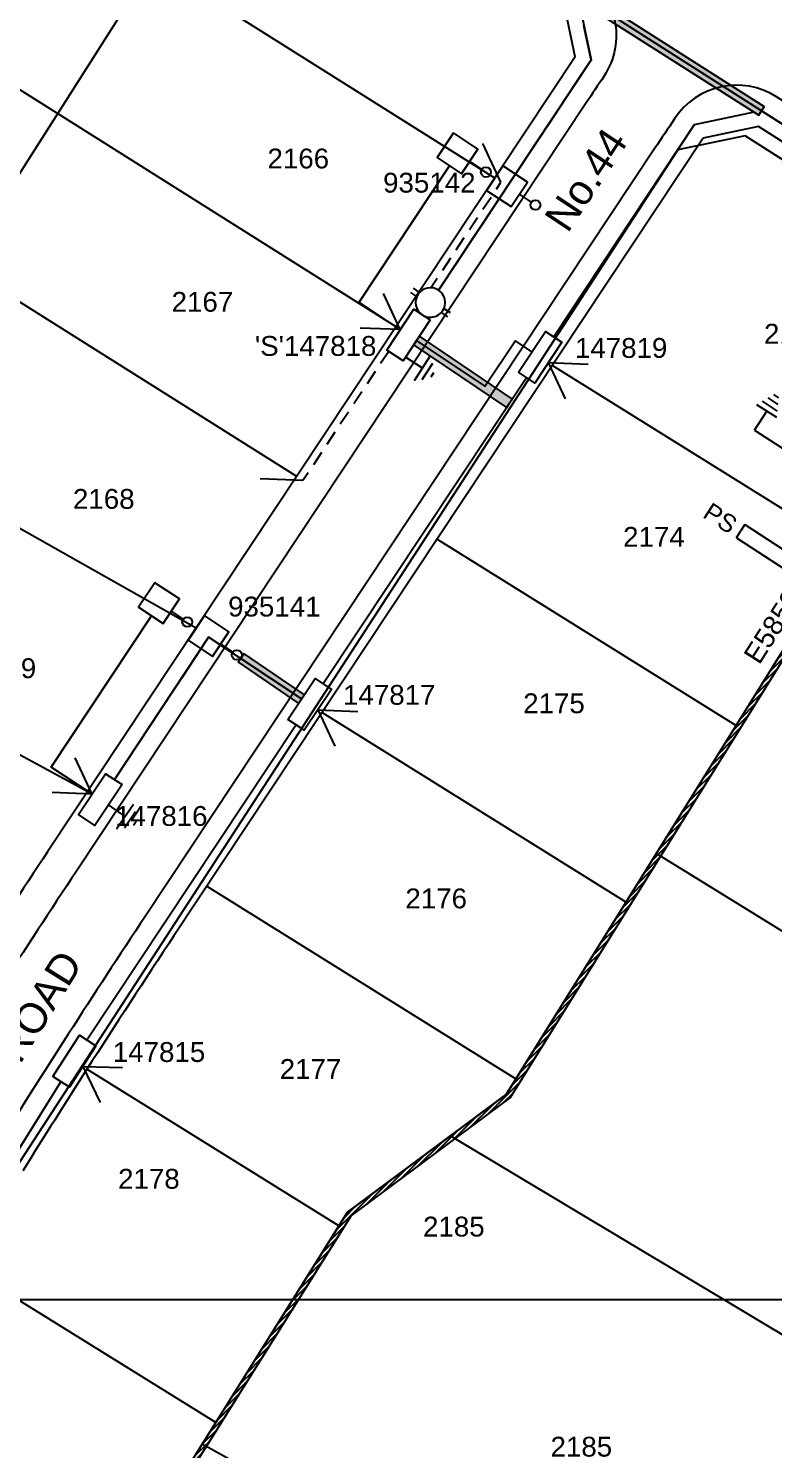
# Model space of a CAD drawing. Header units: metres. Extents: x 305550 to 306428, y 6276370 to 6276957.
# Drawn here: x 306117.4 to 306192.6, y 6276536.5 to 6276679.7 of the extents above; entities that cross this region are included whole.
import ezdxf
from ezdxf.enums import TextEntityAlignment as Align

# ---------------------------------------------------------------- set-up
doc = ezdxf.new("R2010")
doc.units = ezdxf.units.M
doc.header["$LTSCALE"] = 0.7
doc.set_wipeout_variables(frame=1)
for name, pattern in [('A', [0]), ('Cable Exist OH', [1, 1, 0]), ('Cable Exist UG', [8.2, 4, -1.2, 1.8, -1.2]), ('Dash', [5, 3, -2]), ('IE Trench LV', [6.5, 5, -1.5])]:
    doc.linetypes.add(name, pattern=pattern)
doc.layers.get('0').update_dxf_attribs({"color": 6})
for name, color, linetype in [('_User Miscellaneous11', 7, 'Continuous'), ('_User Miscellaneous4', 7, 'Continuous'), ('_User Miscellaneous7', 150, 'Continuous'), ('_User Miscellaneous8', 7, 'Continuous'), ('_User Miscellaneous9', 8, 'Continuous'), ('Cadastre Developer_SP_NEW', 4, 'Continuous'), ('Cadastre Roads_SP_NEW', 8, 'Continuous'), ('Duct_SP_NEW', 2, 'Continuous'), ('Equip_HV_NEW', 2, 'Continuous'), ('Equip_LV_NEW', 5, 'Continuous'), ('Mains_HV_NEW_U72', 2, 'Continuous'), ('Mains_LV_NEW_R6', 2, 'Continuous'), ('Mains_LV_NEW_T84', 2, 'Continuous'), ('Services_SP_NEW_UG', 2, 'Continuous'), ('SupportsUG_SP_LV_NEW', 2, 'Continuous'), ('SupportsUG_SP_LV_SL_NEW', 2, 'Continuous'), ('Trench_SP_NEW', 2, 'Continuous')]:
    doc.layers.add(name, color=color, linetype=linetype)
doc.layers.add('_User Miscellaneous5', color=7, linetype='Continuous', lineweight=35)
doc.layers.add('_User Notes', color=7, linetype='Continuous', plot=False)
doc.layers.add('Viewports', color=8, linetype='Continuous', plot=False)
doc.styles.add('ARIAL', font='arial.ttf', dxfattribs={"height": 2})
doc.styles.add('ARIAL 3.0', font='arial.ttf', dxfattribs={"height": 3})
doc.styles.add('POLE_LABEL', font='arial.ttf')
doc.styles.add('SL_LABEL', font='arial.ttf')
doc.styles.get("Standard").update_dxf_attribs({"font": 'arial.ttf'})
doc.styles.add('style1', font='iso3098b.shx')
doc.styles.add('SWG_LABEL', font='arial.ttf')
doc.styles.add('SWITCH_LABEL', font='arial.ttf', dxfattribs={"height": 2.5})
doc.linetypes.add('Cable New UG', pattern='A,8,-1,["x",style1,S=3.5,R=0,X=0.35,Y=-1],-3.5', length=12.5)
doc.linetypes.add('Cable Z', pattern='A,8,-1,["Z",Standard,S=2.5,R=0,X=0.35,Y=-1.25],-3.5', length=12.5)
doc.linetypes.add('IE Trench HV', pattern='A,8,-2,["/",style1,S=2.5,R=0,X=0.1,Y=-1],-4.5', length=14.5)

# ---------------------------------------------------------------- blocks, each defined once
blk = doc.blocks.new('*U36')
at = {"layer": '_User Miscellaneous7', "lineweight": -3}
blk.add_lwpolyline([(0, -3.03), (0, -1.58)], dxfattribs=at)
blk.add_lwpolyline([(-1.49, -6), (1.49, -6), (1.49, -3.03), (-1.49, -3.03)], close=True, dxfattribs=at)
blk.add_circle((0, -1.08), 0.5, dxfattribs=at)
at = {"layer": '_User Miscellaneous8', "color": 2, "lineweight": -3}
blk.add_lwpolyline([(-1.49, 0), (1.49, 0), (1.49, 2.97), (-1.49, 2.97)], close=True, dxfattribs=at)
at = {"style": 'POLE_LABEL', "flags": 9}
blk.add_attdef('STRUCTURE_PLANT_NUMBER', text='', height=0.2, dxfattribs=at).set_placement((1.64, 1.73), align=Align.MIDDLE_LEFT)
for tag, flags, p in [('STREET_CODE', 9, (1.64, 1.49)), ('OWNED_BY', 9, (1.64, 1.09)), ('OPERATED_BY', 9, (1.64, 0.89)), ('STATE', 9, (1.64, 0.49)), ('COLUMN_TYPE', 9, (1.64, 1.29)), ('MAINTAINED_BY', 9, (1.64, 0.69)), ('USAGE', 9, (1.64, 0.29)), ('LEGEND', 9, (1.64, 0.09)), ('SUBURB', 9, (1.64, -0.31)), ('STREETNAME', 9, (1.64, -0.51)), ('Z', 1, (1.64, -1.31)), ('PARENT', 9, (1.64, -0.11)), ('LOCATION', 9, (1.64, -0.71)), ('NOTES', 9, (1.64, -0.91)), ('LABEL_ALIGNMENT', 9, (1.64, -1.11))]:
    blk.add_attdef(tag, text='', height=0.2, dxfattribs=dict(flags=flags)).set_placement(p, align=Align.MIDDLE_LEFT)
at = {"layer": '_User Miscellaneous5', "style": 'ARIAL', "flags": 8}
blk.add_attdef('ASSET_NUM', text='', height=2, dxfattribs=at).set_placement((2, 3.49), align=Align.MIDDLE_LEFT)
blk = doc.blocks.new('*U39')
at = {"layer": '_User Miscellaneous8', "color": 2}
blk.add_line((0, 0), (0, 1.45), dxfattribs=at)
blk.add_circle((0, 1.95), 0.5, dxfattribs=at)
for tag, p, flags in [('Z', (0, 0), 1), ('OPERATED_BY', (0, -9.61), 9)]:
    blk.add_attdef(tag, p, '', height=0.2, dxfattribs=dict(flags=flags))
at = {"style": 'SL_LABEL', "flags": 9}
blk.add_attdef('STREET_CODE', text='', height=0.2, dxfattribs=at).set_placement((0, -0.2), align=Align.MIDDLE_LEFT)
at = {"flags": 9}
for tag, p in [('CONSTRUCTED_VOLTAGE', (0, -0.4)), ('CONTROL_TYPE', (0, -0.6)), ('OPERATING_VOLTAGE', (0, -1.4)), ('LANTERN_PURPOSE', (0, -0.8)), ('LANTERN_TYPE', (0, -1)), ('NO_PHASES', (0, -1.2)), ('ORIENTATION', (0, -1.6)), ('OWNED_BY', (0, -1.8)), ('STATE', (0, -2)), ('CEXIST', (0, -2.4)), ('CNEW', (0, -2.6)), ('CNUMBER', (0, -2.8)), ('USAGE', (0, -2.2)), ('CREMOVE', (0, -3)), ('CREPLACE', (0, -3.2)), ('LKINGHEIGHT', (0, -3.4)), ('LBRACKET', (0, -3.6)), ('LBRACKETVOCAB', (0, -3.8)), ('LCATEGORY', (0, -4)), ('LCHARGE1', (0, -4.2)), ('LCHARGE1PERCENT', (0, -4.4)), ('LCHARGE2', (0, -4.6)), ('LCHARGE2PERCENT', (0, -4.8)), ('LCHARGE3', (0, -5)), ('LCHARGE3PERCENT', (0, -5.2)), ('LEXIST', (0, -5.4)), ('LLAMP', (0, -5.6)), ('LLAMPVOCAB', (0, -5.8)), ('LMAST', (0, -6)), ('LMASTVOCAB', (0, -6.2)), ('LNEW', (0, -6.4)), ('LANTNUMBER', (0, -6.6)), ('LOUTREACH', (0, -7)), ('LOUTREACHVOCAB', (0, -7.2)), ('SUBURB', (0, -8.6)), ('LRATECODE', (0, -7.4)), ('LREMOVE', (0, -7.6)), ('LREPLACE', (0, -7.8)), ('LTYPE', (0, -8)), ('LTYPEVOCAB', (0, -8.2)), ('LEGEND', (0, -8.4)), ('STREETNAME', (0, -8.8)), ('LOCATION', (0, -9)), ('NOTES', (0, -9.2)), ('MAINTAINED_BY', (0, -9.86))]:
    blk.add_attdef(tag, text='', height=0.2, dxfattribs=at).set_placement(p, align=Align.MIDDLE_LEFT)
at = {"layer": '_User Notes', "style": 'SL_LABEL', "flags": 8}
blk.add_attdef('ASSET_NUM', text='', height=2.5, dxfattribs=at).set_placement((2, 2), align=Align.MIDDLE_LEFT)
at = {"layer": '_User Notes', "flags": 8}
blk.add_attdef('LNUMBER', text='', height=2.5, dxfattribs=at).set_placement((1.2, -2.8), align=Align.MIDDLE_LEFT)
blk = doc.blocks.new('*U35')
at = {"lineweight": -3}
blk.add_lwpolyline([(-2.48, 2.49), (2.47, 2.49), (2.47, 0.51), (-2.48, 0.51)], close=True, dxfattribs=at)
for tag, flags, p in [('STREET_CODE', 9, (1.5, 3.5)), ('OWNED_BY', 9, (1.5, 3.3)), ('OPERATED_BY', 9, (1.5, 3.1)), ('MAINTAINED_BY', 9, (1.5, 2.9)), ('STATE', 9, (1.5, 2.7)), ('SUPPORT_TYPE', 9, (1.5, 2.5)), ('SUBURB', 9, (1.5, 1.7)), ('STREETNAME', 9, (1.5, 1.5)), ('USAGE', 9, (1.5, 2.3)), ('LEGEND', 9, (1.5, 2.1)), ('PARENT', 9, (1.5, 1.9)), ('Z', 1, (1.5, 0.9)), ('LOCATION', 9, (1.5, 1.3)), ('NOTES', 9, (1.5, 1.1))]:
    blk.add_attdef(tag, text='', height=0.2, dxfattribs=dict(flags=flags)).set_placement(p, align=Align.MIDDLE_LEFT)
at = {"layer": '_User Miscellaneous4', "style": 'ARIAL', "flags": 8}
blk.add_attdef('ASSET_NUM', text='', height=2, dxfattribs=at).set_placement((2, 5.5), align=Align.MIDDLE_LEFT)
blk = doc.blocks.new('A$C1B2C29DD')
at = {"layer": 'Services_SP_NEW_UG', "color": 2, "flags": 128}
for points in [[(0, 0), (-2.1, 3.44)], [(0, 0), (2.1, 3.44)]]:
    blk.add_lwpolyline(points, dxfattribs=at)
blk = doc.blocks.new('*U75')
at = {"layer": 'Services_SP_NEW_UG', "color": 2, "flags": 128}
blk.add_lwpolyline([(-18.12, -0.3), (-20.27, 3.44)], dxfattribs=at)
at = {"layer": 'Services_SP_NEW_UG', "color": 2, "linetype": 'Dash', "ltscale": 0.7, "flags": 128}
blk.add_lwpolyline([(-2.49, -0.69), (-18.12, -0.3)], dxfattribs=at)
blk = doc.blocks.new('*U76')
at = {"layer": 'Services_SP_NEW_UG', "color": 2, "flags": 128}
blk.add_lwpolyline([(17.98, -1.19), (20.31, 2.44)], dxfattribs=at)
at = {"layer": 'Services_SP_NEW_UG', "color": 2, "linetype": 'Dash', "ltscale": 0.7, "flags": 128}
blk.add_lwpolyline([(2.45, -0.81), (17.98, -1.19)], dxfattribs=at)
blk = doc.blocks.new('LV_UG_LINKS_OPEN_NEW')
blk.add_wipeout([(-1.17, 0.93), (-1.28, 0.78), (-1.36, 0.61), (-1.43, 0.44), (-1.47, 0.25), (-1.49, 0.07), (-1.49, -0.12), (-1.46, -0.31), (-1.41, -0.49), (-1.34, -0.66), (-1.25, -0.82), (-1.13, -0.97), (-1, -1.11), (-0.86, -1.22), (-0.7, -1.32), (-0.53, -1.4), (-0.35, -1.45), (-0.16, -1.49), (0.03, -1.49), (0.21, -1.48), (0.4, -1.44), (0.57, -1.38), (0.74, -1.3), (0.9, -1.19), (1.04, -1.07), (1.17, -0.93), (1.28, -0.78), (1.36, -0.61), (1.43, -0.44), (1.47, -0.25), (1.49, -0.07), (1.49, 0.12), (1.46, 0.31), (1.41, 0.49), (1.34, 0.66), (1.25, 0.82), (1.13, 0.97), (1, 1.11), (0.86, 1.22), (0.7, 1.32), (0.53, 1.4), (0.35, 1.45), (0.16, 1.49), (-0.03, 1.49), (-0.21, 1.48), (-0.4, 1.44), (-0.57, 1.38), (-0.74, 1.3), (-0.9, 1.19), (-1.04, 1.07)])
for p, q in [((-0.25, 1.47), (-0.25, 2.22)), ((0.25, 1.47), (0.25, 2.22)), ((-0.25, -1.47), (-0.25, -2.22)), ((0.25, -1.47), (0.25, -2.22))]:
    blk.add_line(p, q)
blk.add_lwpolyline([(1.49, 0, 1), (-1.49, 0, 1)], format="xyb", close=True)
for tag, p, flags in [('ORIENTATION', (0, 0), 9), ('Z', (0, 0), 1), ('USAGE', (0, -0.2), 9), ('NOTES', (0, -0.4), 9)]:
    blk.add_attdef(tag, p, '', height=0.2, dxfattribs=dict(flags=flags))
blk = doc.blocks.new('Earth')
for p, q in [((0, -2.04), (0, 0)), ((-1.5, -2.04), (1.5, -2.04)), ((-1, -2.64), (1, -2.64)), ((-0.25, -3.24), (0.25, -3.24))]:
    blk.add_line(p, q)
blk = doc.blocks.new('*U153')
for p, q in [((-1.6, 0), (-1.6, 69.89)), ((-1.6, 69.89), (-0.8, 69.89)), ((0, 69.89), (-0.8, 69.89)), ((0, 0), (0, 69.89)), ((-1.6, 0), (-0.8, 0)), ((0, 0), (-0.8, 0))]:
    blk.add_line(p, q)
at = {"style": 'ARIAL'}
blk.add_attdef('SWG_TYPE', text='', height=1.8, rotation=90, dxfattribs=at).set_placement((-0.8, 70.64), align=Align.MIDDLE_LEFT)
blk.add_attdef('SUB_TYPE', text='', height=1.8, rotation=90, dxfattribs=at).set_placement((-0.8, -0.76), align=Align.MIDDLE_RIGHT)
blk = doc.blocks.new('SWG_SIE_ES_NEW')
for p, q in [((-6.1, 0.75), (-1.8, 1.97)), ((2.22, -2.29), (4.62, -2.29)), ((2.52, -2.89), (4.32, -2.89)), ((2.83, -3.49), (4.03, -3.49)), ((3.13, -4.09), (3.73, -4.09))]:
    blk.add_line(p, q)
at = {"const_width": 0.8, "flags": 128}
blk.add_lwpolyline([(-9.09, -0.02, 1), (-8.29, -0.02, 1)], format="xyb", close=True, dxfattribs=at)
for points in [[(-5.79, -0.82, -1), (-5.79, 0.78, -1)], [(-1.79, -0.81, -1), (-1.79, 0.79, -1)]]:
    blk.add_lwpolyline(points, format="xyb", close=True)
for points in [[(-6.59, -0.02), (-7.89, -0.02)], [(3.42, -0.01), (-0.99, -0.01)], [(3.42, -0.01), (3.42, -2.29)]]:
    blk.add_lwpolyline(points)
at = {"flags": 1}
blk.add_attdef('Z', (0, 0), '', height=0.2, dxfattribs=at)
at = {"style": 'SWITCH_LABEL', "flags": 9}
blk.add_attdef('STREET_CODE', text='', height=0.2, dxfattribs=at).set_placement((0, -0.2), align=Align.MIDDLE_LEFT)
at = {"flags": 9}
for tag, p in [('ORIENTATION', (0, -0.4)), ('SUBURB', (0, -1)), ('STREETNAME', (0, -1.2)), ('PARENT', (0, -0.6)), ('USAGE', (0, -0.8)), ('LOCATION', (0, -1.4)), ('NOTES', (0, -1.6))]:
    blk.add_attdef(tag, text='', height=0.2, dxfattribs=at).set_placement(p, align=Align.MIDDLE_LEFT)
at = {"style": 'ARIAL', "flags": 8}
blk.add_attdef('ASSET_NUM', text='', height=2, dxfattribs=at).set_placement((-1.81, -3.15), align=Align.MIDDLE_CENTER)
blk = doc.blocks.new('SWG_SIE_SU_NEW')
blk.add_line((5.81, 0.79), (1.59, 1.94))
at = {"linetype": 'A', "lineweight": 0}
for p, q in [((7.98, 0.35), (7.98, -0.37)), ((8.18, -0.58), (8.18, 0.56)), ((8.38, 0.66), (8.38, -0.68)), ((8.58, -0.71), (8.58, 0.69)), ((8.78, 0.66), (8.78, -0.68)), ((8.98, -0.59), (8.98, 0.56)), ((9.18, 0.35), (9.18, -0.38))]:
    blk.add_line(p, q, dxfattribs=at)
at = {"linetype": 'Dash', "ltscale": 0.5}
blk.add_lwpolyline([(3.7, 1.36), (3.7, 4.73), (7.22, 4.73)], dxfattribs=at)
for points in [[(1, 0), (0, 0)], [(6.6, -0.01), (10.1, -0.01)]]:
    blk.add_lwpolyline(points)
for points in [[(1.8, -0.8, 1), (1.8, 0.8, 1)], [(5.8, -0.81, 1), (5.8, 0.79, 1)]]:
    blk.add_lwpolyline(points, format="xyb", close=True)
at = {"linetype": 'A', "lineweight": 0}
blk.add_circle((8.58, -0.01), 0.7, dxfattribs=at)
at = {"style": 'SWG_LABEL', "flags": 8}
blk.add_attdef('ASSET_NUM', text='', height=2, rotation=179.9544, dxfattribs=at).set_placement((-2.4, 0.01), align=Align.MIDDLE_LEFT)
at = {"flags": 1}
blk.add_attdef('Z', (0, 0), '', height=0.2, dxfattribs=at)
at = {"style": 'SWITCH_LABEL', "flags": 9}
blk.add_attdef('STREET_CODE', text='', height=0.2, dxfattribs=at).set_placement((0, 0), align=Align.MIDDLE_LEFT)
at = {"flags": 9}
for tag, p in [('ORIENTATION', (0, -0.2)), ('SUBURB', (0, -0.8)), ('STREETNAME', (0, -1)), ('PARENT', (0, -0.4)), ('USAGE', (0, -0.6)), ('LOCATION', (0, -1.2)), ('NOTES', (0, -1.4)), ('OPERATED_BY', (-0.01, -1.84)), ('OWNED_BY', (0, -1.62)), ('MAINTAINED_BY', (-0.01, -2.05))]:
    blk.add_attdef(tag, text='', height=0.2, dxfattribs=at).set_placement(p, align=Align.MIDDLE_LEFT)

msp = doc.modelspace()

# ---------------------------------------------------------------- hatches: boundary and pattern name
at = {"layer": '_User Miscellaneous11'}
h = msp.add_hatch(color=256, dxfattribs=at)
h.dxf.hatch_style = 1
h.paths.add_polyline_path([(306173.03, 6276683.73), (306172.47, 6276682.86), (306191.08, 6276671), (306191.64, 6276671.88)])
h = msp.add_hatch(color=256, dxfattribs=at)
h.dxf.hatch_style = 1
h.paths.add_polyline_path([(306165.65, 6276641.52), (306166.24, 6276642.38), (306156.87, 6276648.71), (306156.28, 6276647.86)])
h = msp.add_hatch(color=256, dxfattribs=at)
h.dxf.hatch_style = 1
h.paths.add_polyline_path([(306144.67, 6276611.71), (306145.26, 6276612.57), (306139.15, 6276616.73), (306138.56, 6276615.87)])

# ---------------------------------------------------------------- linework, layer by layer
at = {"layer": 'Cadastre Developer_SP_NEW'}
for p, q in [((306112.4, 6276658.66), (306140.18, 6276702.27)), ((306172.57, 6276676.89), (306171.41, 6276682.37)), ((306191.07, 6276669.85), (306185.48, 6276668.67)), ((306180.77, 6276596.57), (306232.47, 6276564.63)), ((306149.6, 6276560.39), (306165.62, 6276572.27)), ((306127.63, 6276525.35), (306149.6, 6276560.39)), ((306136.31, 6276539.19), (306110.87, 6276554.98))]:
    msp.add_line(p, q, dxfattribs=at)
for radius, start, end in [(1007.65, 146.4204, 147.21712), (992.35, 146.4204, 147.34775), (992.35, 147.34775, 148.04793)]:
    msp.add_arc((306958.84, 6276039.39), radius, start, end, dxfattribs=at)
at = {"layer": 'Duct_SP_NEW'}
for p, q in [((306172.47, 6276682.86), (306191.08, 6276671)), ((306173.03, 6276683.73), (306191.64, 6276671.88)), ((306191.08, 6276671), (306191.36, 6276671.44)), ((306191.64, 6276671.88), (306191.36, 6276671.44)), ((306156.87, 6276648.72), (306156.57, 6276648.28)), ((306166.24, 6276642.38), (306156.87, 6276648.72)), ((306156.28, 6276647.85), (306156.57, 6276648.28)), ((306165.66, 6276641.52), (306156.28, 6276647.85)), ((306165.66, 6276641.52), (306165.95, 6276641.95)), ((306166.24, 6276642.38), (306165.95, 6276641.95)), ((306138.56, 6276615.87), (306138.86, 6276616.3)), ((306144.67, 6276611.71), (306138.56, 6276615.87)), ((306139.15, 6276616.73), (306138.86, 6276616.3)), ((306145.26, 6276612.57), (306139.15, 6276616.73)), ((306145.26, 6276612.57), (306144.96, 6276612.14)), ((306144.67, 6276611.71), (306144.96, 6276612.14))]:
    msp.add_line(p, q, dxfattribs=at)
at = {"layer": 'Mains_HV_NEW_U72', "color": 2, "linetype": 'Cable New UG', "flags": 128}
msp.add_lwpolyline([(306191.36, 6276671.44), (306067.32, 6276750.46), (306061.22, 6276754.35), (306058.57, 6276750.19), (306074.04, 6276740.34), (306066.36, 6276728.29)], dxfattribs=at)
at = {"layer": 'Mains_LV_NEW_R6', "linetype": 'Cable Z', "flags": 128}
msp.add_lwpolyline([(306123.83, 6276602.54), (306119.72, 6276605.27), (306129.82, 6276620.51)], dxfattribs=at)
at = {"layer": 'Mains_LV_NEW_T84', "linetype": 'Cable New UG'}
for p, q in [((306167.66, 6276644.53), (306147.16, 6276613.65)), ((306144.42, 6276609.53), (306123.32, 6276577.74))]:
    msp.add_line(p, q, dxfattribs=at)
at = {"layer": 'Mains_LV_NEW_T84', "linetype": 'Cable New UG', "flags": 128}
for points in [[(306168.2, 6276647.14), (306166.53, 6276648.25), (306163.5, 6276643.69), (306156.57, 6276648.28)], [(306144.96, 6276612.14), (306135.59, 6276618.36), (306126.09, 6276604.01)], [(306103.82, 6276567.88), (306113.42, 6276561.9), (306120.69, 6276573.55)]]:
    msp.add_lwpolyline(points, dxfattribs=at)
at = {"layer": 'Trench_SP_NEW', "linetype": 'IE Trench LV'}
for p, q in [((306174.17, 6276676.58), (306172.9, 6276682.58)), ((306174.17, 6276676.58), (306166.54, 6276665.06)), ((306164.9, 6276662.59), (306157.14, 6276650.88)), ((306134.82, 6276617.19), (306126.09, 6276604.01))]:
    msp.add_line(p, q, dxfattribs=at)
at = {"layer": 'Trench_SP_NEW', "linetype": 'IE Trench HV'}
for p, q in [((306190.63, 6276671.29), (306184.57, 6276670.01)), ((306216.03, 6276655.72), (306191.36, 6276671.44)), ((306184.57, 6276670.01), (306170.4, 6276648.66)), ((306167.66, 6276644.53), (306147.16, 6276613.65)), ((306144.42, 6276609.53), (306123.32, 6276577.74)), ((306098.52, 6276538.01), (306120.69, 6276573.55))]:
    msp.add_line(p, q, dxfattribs=at)
at = {"layer": 'Viewports', "flags": 128}
msp.add_lwpolyline([(305858.52, 6276551.6), (306398.96, 6276551.6)], dxfattribs=at)

# ---------------------------------------------------------------- block references
at = {"layer": 'Equip_HV_NEW'}
ref = msp.add_blockref('SWG_SIE_ES_NEW', (306193.51, 6276637.37), dxfattribs=dict(at, rotation=146.94137254152))
ref.add_attrib('ASSET_NUM', 'E5856', dxfattribs={"layer": '0', "height": 2, "style": 'ARIAL'}).set_placement((306199.71, 6276639.02), align=Align.MIDDLE_CENTER)
ref = msp.add_blockref('SWG_SIE_SU_NEW', (306196.07, 6276625.56), dxfattribs=dict(at, rotation=56.94137254151995))
ref.add_attrib('ASSET_NUM', 'E5852', dxfattribs={"layer": '0', "height": 2, "rotation": 57.5001, "style": 'SWG_LABEL'}).set_placement((306190.29, 6276616.04), align=Align.MIDDLE_LEFT)
at = {"layer": 'Equip_HV_NEW', "rotation": 236.9413725415199}
msp.add_blockref('*U153', (306188.82, 6276628.37), dxfattribs=at).add_auto_attribs({'SUB_TYPE': 'PS', 'SWG_TYPE': '8DJH RTRR-C'})
at = {"layer": 'Equip_LV_NEW', "linetype": 'Cable Exist OH', "lineweight": 0}
for p, rotation in [((306155.46, 6276646.61), 56.90380433814003), ((306125.48, 6276601.45), 55.53626224930457)]:
    msp.add_blockref('Earth', p, dxfattribs=dict(at, rotation=rotation))
at = {"layer": 'Services_SP_NEW_UG'}
for name, rotation in [('*U76', 57.82348384367383), ('*U75', 57.82348383901616)]:
    msp.add_blockref(name, (306154.5, 6276649.66), dxfattribs=dict(at, rotation=rotation))
at = {"layer": 'SupportsUG_SP_LV_NEW'}
for p, rotation in [((306154.92, 6276649.38), 56.42039566160162), ((306169.85, 6276646.05), 236.4203956604088), ((306146.61, 6276611.04), 236.4203956583006), ((306123.83, 6276602.54), 56.42039565719358), ((306122.89, 6276575.07), 237.3477470074369)]:
    msp.add_blockref('A$C1B2C29DD', p, dxfattribs=dict(at, rotation=rotation))
ref = msp.add_blockref('*U35', (306154.5, 6276649.66), dxfattribs=dict(at, rotation=236.4203956616016))
ref.add_attrib('ASSET_NUM_001', "'S'147818", (306140.26, 6276646.73), dxfattribs={"layer": '_User Miscellaneous4', "height": 2, "style": 'ARIAL'})
ref = msp.add_blockref('*U35', (306170.28, 6276645.76), dxfattribs=dict(at, rotation=56.42039566040877))
ref.add_attrib('ASSET_NUM_001', '147819', (306172.54, 6276646.53), dxfattribs={"layer": '_User Miscellaneous4', "height": 2, "style": 'ARIAL'})
ref = msp.add_blockref('*U35', (306147.04, 6276610.76), dxfattribs=dict(at, rotation=56.42039565830063))
ref.add_attrib('ASSET_NUM_001', '147817', (306149.15, 6276611.55), dxfattribs={"layer": '_User Miscellaneous4', "height": 2, "style": 'ARIAL'})
ref = msp.add_blockref('*U35', (306123.41, 6276602.82), dxfattribs=dict(at, rotation=236.4203956571936))
ref.add_attrib('ASSET_NUM_001', '147816', (306126.16, 6276599.34), dxfattribs={"layer": '_User Miscellaneous4', "height": 2, "style": 'ARIAL'})
ref = msp.add_blockref('*U35', (306123.32, 6276574.8), dxfattribs=dict(at, rotation=57.34774700743697))
ref.add_attrib('ASSET_NUM_001', '147815', (306125.93, 6276575.54), dxfattribs={"layer": '_User Miscellaneous4', "height": 2, "style": 'ARIAL'})
at = {"layer": 'SupportsUG_SP_LV_SL_NEW', "ltscale": 0.5}
ref = msp.add_blockref('*U36', (306164.46, 6276664.66), dxfattribs=dict(at, rotation=236.42039566082))
ref.add_attrib('ASSET_NUM_001', '935142', (306153.19, 6276663.19), dxfattribs={"layer": '_User Miscellaneous5', "height": 2, "style": 'ARIAL'})
for p, rotation in [((306166.93, 6276663.02), 236.42039566082), ((306136.82, 6276617.65), 236.420395661758)]:
    msp.add_blockref('*U39', p, dxfattribs=dict(at, rotation=rotation))
ref = msp.add_blockref('*U36', (306134.34, 6276619.3), dxfattribs=dict(at, rotation=236.420395661758))
ref.add_attrib('ASSET_NUM_001', '935141', (306137.56, 6276620.45), dxfattribs={"layer": '_User Miscellaneous5', "height": 2, "style": 'ARIAL'})

# ---------------------------------------------------------------- texts
at = {"layer": 'Cadastre Developer_SP_NEW', "char_height": 2, "attachment_point": 7, "style": 'ARIAL', "bg_fill": 3, "box_fill_scale": 1.1, "bg_fill_color": 256, "bg_fill_transparency": 0}
for s, insert in [('2166', (306141.53, 6276665.6)), ('2167', (306131.86, 6276651.15)), ('2173', (306191.61, 6276647.93)), ('2168', (306121.91, 6276631.28)), ('2174', (306177.4, 6276627.48)), ('2169', (306111.99, 6276614.21)), ('2175', (306167.32, 6276610.67)), ('2176', (306155.44, 6276591)), ('2177', (306142.76, 6276573.83)), ('2185', (306170.08, 6276535.72))]:
    msp.add_mtext(s, dxfattribs=dict(at, insert=insert))
at = {"layer": 'Cadastre Roads_SP_NEW', "char_height": 3, "attachment_point": 1, "style": 'ARIAL 3.0'}
for s, insert, rotation in [('No.44', (306169.31, 6276660.67), 56.4204), ('ROAD', (306114.03, 6276576.82), 57.9995)]:
    msp.add_mtext_dynamic_manual_height_columns(s, width=15.7329, gutter_width=4, heights=[0], dxfattribs=dict(at, insert=insert, rotation=rotation))

# ---------------------------------------------------------------- next in the draw order: linework, layer by layer
at = {"layer": 'Cadastre Developer_SP_NEW'}
for p, q in [((306164.46, 6276664.66), (306094.91, 6276708.42)), ((306154.5, 6276649.66), (306086.57, 6276692.4)), ((306172.57, 6276676.89), (306119.35, 6276596.71)), ((306264.64, 6276622.98), (306191.07, 6276669.85)), ((306185.48, 6276668.67), (306132.1, 6276588.25)), ((306144.49, 6276634.58), (306110.96, 6276655.67)), ((306165.62, 6276572.27), (306216.38, 6276653.72)), ((306170.28, 6276645.76), (306199.91, 6276627.29)), ((306102.25, 6276637.43), (306134.34, 6276619.3)), ((306158.66, 6276628.26), (306188.81, 6276609.47)), ((306093.43, 6276618.94), (306123.41, 6276602.82)), ((306147.04, 6276610.76), (306177.7, 6276591.65)), ((306135.42, 6276593.26), (306166.59, 6276573.83)), ((306148.74, 6276559.01), (306123.32, 6276574.8)), ((306159.99, 6276568.1), (306210.77, 6276537.65)), ((306134.95, 6276537.03), (306186.35, 6276508.64))]:
    msp.add_line(p, q, dxfattribs=at)
at = {"layer": 'Cadastre Roads_SP_NEW', "flags": 128}
msp.add_lwpolyline([(306106.83, 6276570.79), (306087.96, 6276540.55, -0.349278), (306079.16, 6276537.43), (306038.3, 6276551.47, -0.414214), (306033.64, 6276561), (306069.93, 6276666.62, -0.03731), (306073.42, 6276674.75), (306098.66, 6276723.2, -0.43995), (306109.34, 6276726.06), (306173.23, 6276685.36, -0.418801), (306175.46, 6276674.91, -0.000802), (306173.69, 6276672.25), (306122.26, 6276594.78, 0.007102)], format="xyb", close=True, dxfattribs=at)
at = {"layer": 'Mains_HV_NEW_U72', "color": 2, "linetype": 'Cable New UG', "flags": 128}
msp.add_lwpolyline([(306191.36, 6276671.44), (306252.18, 6276632.7), (306246.41, 6276623.83), (306257.67, 6276616.5), (306248.92, 6276603.05)], dxfattribs=at)

# ---------------------------------------------------------------- next in the draw order: block references
at = {"layer": 'Equip_LV_NEW', "linetype": 'Cable Exist UG', "lineweight": 0, "ltscale": 0.5, "rotation": 236.4203956659969}
msp.add_blockref('LV_UG_LINKS_OPEN_NEW', (306157.96, 6276652.11), dxfattribs=at)

# ---------------------------------------------------------------- next in the draw order: linework, layer by layer
at = {"layer": 'Mains_HV_NEW_U72', "color": 2, "linetype": 'Cable New UG', "flags": 128}
msp.add_lwpolyline([(306216.73, 6276624.16), (306225.41, 6276637.5), (306243.89, 6276625.47), (306248.01, 6276631.79), (306189.72, 6276668.93), (306182.93, 6276667.49), (306095.25, 6276532.77), (306078.91, 6276539.63), (305992.85, 6276569.2), (305996.04, 6276578.5), (306011.77, 6276573.1), (306018.4, 6276592.4)], dxfattribs=at)
at = {"layer": 'Mains_LV_NEW_R6', "linetype": 'Cable Z', "flags": 128}
msp.add_lwpolyline([(306154.92, 6276649.38), (306150.78, 6276652.13), (306159.9, 6276665.9)], dxfattribs=at)
at = {"layer": 'Mains_LV_NEW_T84', "linetype": 'Cable New UG', "flags": 128}
msp.add_lwpolyline([(306161.56, 6276703.83), (306155.48, 6276694.3), (306172.75, 6276683.3), (306174.17, 6276676.58), (306158.78, 6276653.35)], dxfattribs=at)

# ---------------------------------------------------------------- next in the draw order: texts
at = {"layer": 'Cadastre Developer_SP_NEW', "char_height": 2, "attachment_point": 7, "style": 'ARIAL', "bg_fill": 3, "box_fill_scale": 1.1, "bg_fill_color": 256, "bg_fill_transparency": 0}
for s, insert in [('2178', (306126.46, 6276562.73)), ('2185', (306157.22, 6276557.91))]:
    msp.add_mtext(s, dxfattribs=dict(at, insert=insert))

# ---------------------------------------------------------------- next in the draw order: hatches: boundary and pattern name
at = {"layer": '_User Miscellaneous9', "lineweight": -3}
h = msp.add_hatch(dxfattribs=at)
h.set_pattern_fill('ANSI31', color=256, scale=0.1)
h.set_pattern_definition([(45, (0, 0), (-0.224506403027, 0.224506403027), [])])
h.paths.add_polyline_path([(306128.05, 6276525.09), (306132.3, 6276531.87), (306149.97, 6276560.04), (306166, 6276571.93), (306216.54, 6276653.03), (306216.12, 6276653.3), (306165.62, 6276572.27), (306149.6, 6276560.39), (306131.88, 6276532.13), (306127.63, 6276525.35), (306098.88, 6276479.06), (306082.91, 6276453.34), (306083.34, 6276453.08), (306099.3, 6276478.8), (306128.05, 6276525.09)])

# ---------------------------------------------------------------- next in the draw order: linework, layer by layer
msp.add_lwpolyline([(306128.05, 6276525.09), (306132.3, 6276531.87), (306149.97, 6276560.04), (306166, 6276571.93), (306216.54, 6276653.03), (306216.12, 6276653.3), (306165.62, 6276572.27), (306149.6, 6276560.39), (306131.88, 6276532.13), (306127.63, 6276525.35), (306098.88, 6276479.06), (306082.91, 6276453.34), (306083.34, 6276453.08), (306099.3, 6276478.8), (306128.05, 6276525.09)], close=True, dxfattribs=at)
at = {"layer": 'Cadastre Roads_SP_NEW', "flags": 128}
msp.add_lwpolyline([(306170.89, 6276483.28), (306225.45, 6276548.11, 0.035915), (306246.52, 6276577.14), (306270, 6276614.92, 0.410925), (306267.66, 6276625.21), (306192.88, 6276672.84, 0.409746), (306182.59, 6276670.64, -0.000892), (306180.61, 6276667.66), (306129.18, 6276590.19, 0.007102), (306113.87, 6276566.4), (306081.25, 6276514.11, 0.063272), (306065.88, 6276480.71), (306060.47, 6276463.49, 0.406595), (306065.18, 6276454.15), (306098.64, 6276442.65, 0.029443), (306109.97, 6276439.49, 0.042045), (306115.8, 6276438.73, 0.125612), (306123.06, 6276440.24, -0.076543), (306127.57, 6276441.64, 0.113962), (306135.94, 6276444.95, 0.035074), (306140.87, 6276448.88, 0.032012), (306149.72, 6276458.12, 0.00006), (306149.72, 6276458.12)], format="xyb", dxfattribs=at)

doc.saveas('drawing.dxf')
